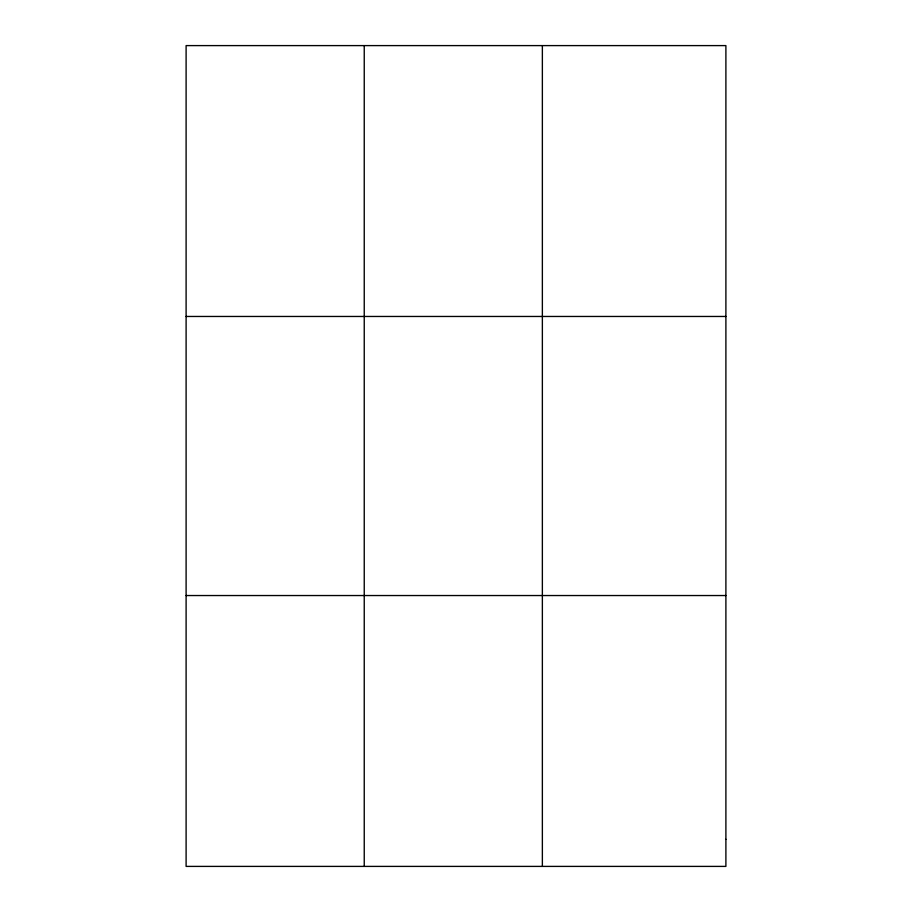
<?xml version="1.0" encoding="UTF-8"?>
<svg xmlns="http://www.w3.org/2000/svg" width="912" height="912" viewBox="0 0 912 912"><rect width="100%" height="100%" fill="white"/><g stroke="black" fill="none" stroke-linecap="round" stroke-linejoin="round"><path stroke-width="1.37" d="M364.241 866.4L364.241 45.6M542.366 866.4L542.366 45.6M186.105 316.464L725.895 316.464M186.105 595.536L725.895 595.536M725.895 839.314L725.895 866.4L186.105 866.4L186.105 45.6L725.895 45.6L725.895 839.314"/></g></svg>
